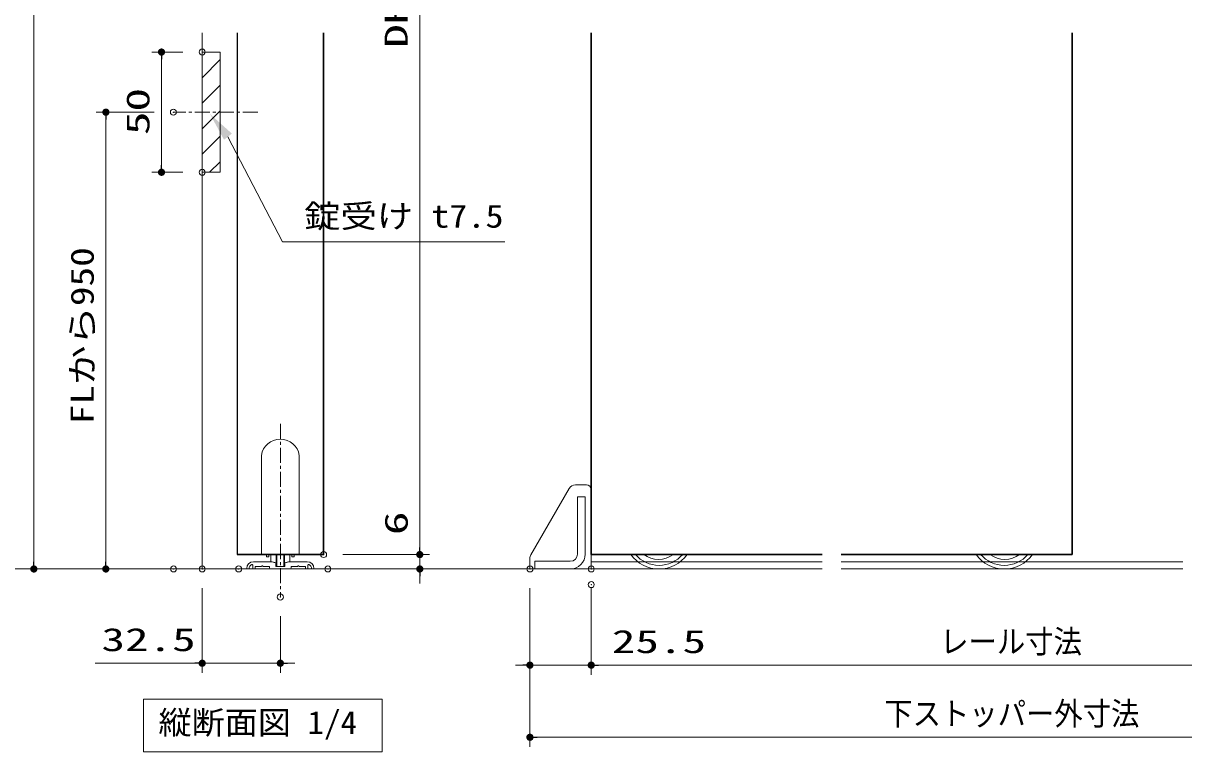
# Model space of a CAD drawing. Units: millimetres, scale not verified. Extents: x -1306 to 1306, y -607 to 607.
# Drawn here: x -872.1 to -389.4, y -90.6 to 212.4 of the extents above; entities that cross this region are included whole.
import ezdxf
from ezdxf.enums import TextEntityAlignment as Align

# ---------------------------------------------------------------- set-up
doc = ezdxf.new("R2010")
doc.units = ezdxf.units.MM
doc.header["$LTSCALE"] = 5
doc.header["$PDMODE"] = 32
doc.header["$PDSIZE"] = 2.5
doc.linetypes.add('USER3', pattern=[2, 1.25, -0.25, 0.25, -0.25])
for name, color, linetype, lineweight in [('0-1_線(黄)', 2, 'Continuous', 15), ('0-C_中心線', 3, 'USER3', 9), ('0-D_線(白)', 7, 'Continuous', 30), ('1-0_線(水)', 4, 'Continuous', 9), ('1-1_寸法線', 3, 'Continuous', 13), ('1-2_ハッチング', 6, 'Continuous', 9), ('1-3_引出線', 3, 'Continuous', 9), ('1-4_DEFPOINTS', 7, 'Continuous', 5), ('1-5_0', 3, 'Continuous', 25)]:
    doc.layers.add(name, color=color, linetype=linetype, lineweight=lineweight)
doc.styles.add('ＭＳ ゴシック', font='')
doc.styles.get('ＭＳ ゴシック').set_extended_font_data('MS Gothic')

# ---------------------------------------------------------------- blocks, each defined once
blk = doc.blocks.new('_DOT')
at = {"layer": '1-5_0'}
blk.add_line((-2.5, 0), (-5, 0), dxfattribs=at)
for points in [[(0, 0), (-2.5, 0), (-2.48, 0.313)], [(0, 0), (-2.48, -0.313), (-2.5, 0)], [(0, 0), (-2.48, 0.313), (-2.421, 0.622)], [(0, 0), (-2.421, -0.622), (-2.48, -0.313)], [(0, 0), (-2.421, 0.622), (-2.324, 0.92)], [(0, 0), (-2.324, -0.92), (-2.421, -0.622)], [(0, 0), (-2.324, 0.92), (-2.191, 1.204)], [(0, 0), (-2.191, -1.204), (-2.324, -0.92)], [(0, 0), (-2.191, 1.204), (-2.023, 1.469)], [(0, 0), (-2.023, -1.469), (-2.191, -1.204)], [(0, 0), (-2.023, 1.469), (-1.822, 1.711)], [(0, 0), (-1.822, -1.711), (-2.023, -1.469)], [(0, 0), (-1.822, 1.711), (-1.594, 1.926)], [(0, 0), (-1.594, -1.926), (-1.822, -1.711)], [(0, 0), (-1.594, 1.926), (-1.34, 2.111)], [(0, 0), (-1.34, -2.111), (-1.594, -1.926)], [(0, 0), (-1.34, 2.111), (-1.064, 2.262)], [(0, 0), (-1.064, -2.262), (-1.34, -2.111)], [(0, 0), (-1.064, 2.262), (-0.773, 2.378)], [(0, 0), (-0.773, -2.378), (-1.064, -2.262)], [(0, 0), (-0.773, 2.378), (-0.468, 2.456)], [(0, 0), (-0.468, -2.456), (-0.773, -2.378)], [(0, 0), (-0.468, 2.456), (-0.157, 2.495)], [(0, 0), (-0.157, -2.495), (-0.468, -2.456)], [(0, 0), (-0.157, 2.495), (0.157, 2.495)], [(0, 0), (0.157, -2.495), (-0.157, -2.495)], [(0, 0), (0.157, 2.495), (0.468, 2.456)], [(0, 0), (0.468, 2.456), (0.773, 2.378)], [(0, 0), (0.773, 2.378), (1.064, 2.262)], [(0, 0), (1.064, 2.262), (1.34, 2.111)], [(0, 0), (1.34, 2.111), (1.594, 1.926)], [(0, 0), (1.594, 1.926), (1.822, 1.711)], [(0, 0), (1.822, 1.711), (2.023, 1.469)], [(0, 0), (2.023, 1.469), (2.191, 1.204)], [(0, 0), (2.191, 1.204), (2.324, 0.92)], [(0, 0), (2.324, 0.92), (2.421, 0.622)], [(0, 0), (2.421, 0.622), (2.48, 0.313)], [(0, 0), (2.48, 0.313), (2.5, 0)], [(0, 0), (0.468, -2.456), (0.157, -2.495)], [(0, 0), (0.773, -2.378), (0.468, -2.456)], [(0, 0), (1.064, -2.262), (0.773, -2.378)], [(0, 0), (1.34, -2.111), (1.064, -2.262)], [(0, 0), (1.594, -1.926), (1.34, -2.111)], [(0, 0), (1.822, -1.711), (1.594, -1.926)], [(0, 0), (2.023, -1.469), (1.822, -1.711)], [(0, 0), (2.191, -1.204), (2.023, -1.469)], [(0, 0), (2.324, -0.92), (2.191, -1.204)], [(0, 0), (2.421, -0.622), (2.324, -0.92)], [(0, 0), (2.48, -0.313), (2.421, -0.622)], [(0, 0), (2.5, 0), (2.48, -0.313)]]:
    blk.add_solid(points, dxfattribs=at)

msp = doc.modelspace()

# ---------------------------------------------------------------- linework, layer by layer
at = {"layer": '0-1_線(黄)'}
for p, q in [((-797.677, 200.389), (-797.677, 150.389)), ((-1237.663, -14.611), (-539.884, -14.611)), ((-531.884, -14.611), (-389.884, -14.611))]:
    msp.add_line(p, q, dxfattribs=at)
msp.add_lwpolyline([(-797.677, 200.389), (-790.177, 200.389), (-790.177, 150.389), (-797.677, 150.389)], dxfattribs=at)
msp.add_lwpolyline([(-822.095, -68.811), (-722.759, -68.811), (-722.759, -90.646), (-822.095, -90.646)], close=True, dxfattribs=at)
at = {"layer": '0-C_中心線'}
for p, q in [((-774.538, 175.389), (-809.662, 175.389)), ((-765.177, 45.78), (-765.177, -26.275))]:
    msp.add_line(p, q, dxfattribs=at)
at = {"layer": '0-D_線(白)', "lineweight": 25}
msp.add_line((-783.177, 208.389), (-783.177, -8.611), dxfattribs=at)
at = {"layer": '0-D_線(白)'}
for p, q in [((-747.177, 208.389), (-747.177, -8.611)), ((-635.883, 208.389), (-635.883, -8.611)), ((-435.885, 208.389), (-435.885, -8.611)), ((-747.177, -8.611), (-783.177, -8.611)), ((-635.883, -8.611), (-539.884, -8.611)), ((-531.884, -8.611), (-435.885, -8.611))]:
    msp.add_line(p, q, dxfattribs=at)
at = {"layer": '1-0_線(水)'}
for p, q in [((-797.677, 208.389), (-797.677, -14.611)), ((-773.077, 32.65), (-773.077, -8.611)), ((-757.277, -8.611), (-757.277, 32.65)), ((-637.883, 20.389), (-642.446, 20.389)), ((-660.981, -8.715), (-645.044, 18.889)), ((-638.383, 15.389), (-638.383, -8.411)), ((-635.883, -14.611), (-635.883, 18.389)), ((-770.927, -9.611), (-770.927, -8.611)), ((-769.927, -9.611), (-770.927, -9.611)), ((-769.927, -8.611), (-769.927, -9.611)), ((-769.177, -11.508), (-769.177, -8.611)), ((-766.927, -13.311), (-766.927, -8.611)), ((-766.627, -13.611), (-766.627, -8.611)), ((-763.727, -13.611), (-763.727, -8.611)), ((-763.427, -13.311), (-763.427, -8.611)), ((-761.177, -11.508), (-761.177, -8.611)), ((-760.427, -9.611), (-760.427, -8.611)), ((-759.427, -9.611), (-760.427, -9.611)), ((-759.427, -8.611), (-759.427, -9.611)), ((-777.151, -12.811), (-776.877, -12.811)), ((-776.677, -13.011), (-776.677, -14.411)), ((-773.001, -13.553), (-772.818, -13.37)), ((-772.535, -13.37), (-772.353, -13.553)), ((-769.177, -11.508), (-766.927, -12.111)), ((-767.027, -13.411), (-767.027, -12.207)), ((-766.927, -13.311), (-766.627, -13.611)), ((-763.527, -13.611), (-766.827, -13.611)), ((-766.627, -13.611), (-763.727, -13.611)), ((-763.427, -13.311), (-763.727, -13.611)), ((-761.177, -11.508), (-763.427, -12.111)), ((-763.327, -12.207), (-763.327, -13.411)), ((-758.001, -13.553), (-757.818, -13.37)), ((-757.535, -13.37), (-757.353, -13.553)), ((-753.677, -14.411), (-753.677, -13.011)), ((-753.477, -12.811), (-753.202, -12.811)), ((-661.383, -14.611), (-661.383, -10.215)), ((-659.383, -11.411), (-659.383, -14.611)), ((-644.583, -11.411), (-659.383, -11.411)), ((-635.883, -11.611), (-539.884, -11.611)), ((-531.884, -11.611), (-389.884, -11.611)), ((-778.977, -14.611), (-778.377, -14.611)), ((-776.477, -14.611), (-775.877, -14.611)), ((-769.177, -14.611), (-761.177, -14.611)), ((-758.877, -14.611), (-708.771, -14.611)), ((-754.477, -14.611), (-753.877, -14.611)), ((-751.977, -14.611), (-751.377, -14.611)), ((-661.383, -14.611), (-635.883, -14.611)), ((-644.583, -14.611), (-659.383, -14.611))]:
    msp.add_line(p, q, dxfattribs=at)
for points in [[(-638.383, 15.389), (-641.583, 15.389), (-641.583, -8.411)], [(-767.175, -12.014), (-768.677, -11.611), (-776.377, -11.611)], [(-775.677, -14.411), (-775.677, -13.611), (-773.142, -13.611)], [(-772.211, -13.611), (-769.677, -13.611), (-769.677, -14.111)], [(-753.977, -11.611), (-761.677, -11.611), (-763.179, -12.014)], [(-760.677, -14.111), (-760.677, -13.611), (-758.142, -13.611)], [(-757.211, -13.611), (-754.677, -13.611), (-754.677, -14.411)]]:
    msp.add_lwpolyline(points, dxfattribs=at)
for centre, radius, start, end in [((-765.177, 31.389), 8, 9.06872, 170.93128), ((-642.446, 17.389), 3, 90, 150), ((-637.883, 18.389), 2, 0, 90), ((-658.383, -10.215), 3, 150, 180), ((-644.583, -8.411), 3, 270, 0), ((-644.583, -8.411), 6.2, 270, 0), ((-607.683, -0.111), 14.5, 215.8883, 270), ((-607.683, -0.111), 13, 220.83222, 319.16778), ((-607.883, -0.111), 10.5, 234.04943, 305.95057), ((-607.683, -0.111), 14.5, 270, 324.1117), ((-464.085, -0.111), 14.5, 215.8883, 270), ((-464.085, -0.111), 13, 220.83222, 319.16778), ((-463.885, -0.111), 10.5, 234.04943, 305.95057), ((-464.085, -0.111), 14.5, 270, 324.1117), ((-776.377, -14.411), 2.8, 90, 180), ((-778.977, -14.411), 0.2, 180, 270), ((-778.377, -14.411), 0.2, 270, 0), ((-776.377, -14.411), 1.8, 118.95502, 180), ((-777.151, -13.011), 0.2, 90, 118.95502), ((-776.877, -13.011), 0.2, 0, 90), ((-776.477, -14.411), 0.2, 180, 270), ((-775.877, -14.411), 0.2, 270, 0), ((-773.142, -13.411), 0.2, 270, 315), ((-772.677, -13.511), 0.2, 45, 135), ((-772.211, -13.411), 0.2, 225, 270), ((-769.177, -14.111), 0.5, 180, 270), ((-767.227, -12.207), 0.2, 0, 75.00001), ((-766.827, -13.411), 0.2, 180, 270), ((-763.527, -13.411), 0.2, 270, 0), ((-763.127, -12.207), 0.2, 104.99999, 180), ((-761.177, -14.111), 0.5, 270, 0), ((-758.142, -13.411), 0.2, 270, 315), ((-757.677, -13.511), 0.2, 45, 135), ((-757.211, -13.411), 0.2, 225, 270), ((-754.477, -14.411), 0.2, 180, 270), ((-753.977, -14.411), 2.8, 0, 90), ((-753.877, -14.411), 0.2, 270, 0), ((-753.477, -13.011), 0.2, 90, 180), ((-753.202, -13.011), 0.2, 61.04498, 90), ((-753.977, -14.411), 1.8, 0, 61.04498), ((-751.977, -14.411), 0.2, 180, 270), ((-751.377, -14.411), 0.2, 270, 0)]:
    msp.add_arc(centre, radius, start, end, dxfattribs=at)
at = {"layer": '1-1_寸法線'}
for p, q in [((-707.177, 430.389), (-707.177, -5.611)), ((-867.677, 355.889), (-867.677, -11.611)), ((-805.677, 200.389), (-818.589, 200.389)), ((-814.589, 197.389), (-814.589, 153.389)), ((-817.662, 175.389), (-841.737, 175.389)), ((-837.737, 172.389), (-837.737, -11.611)), ((-805.677, 150.389), (-818.589, 150.389)), ((-707.177, -5.611), (-707.177, 11.579)), ((-739.177, -8.611), (-703.177, -8.611)), ((-739.177, -8.611), (-703.177, -8.611)), ((-707.177, -14.611), (-707.177, -8.611)), ((-817.608, -14.611), (-871.677, -14.611)), ((-790.48, -14.611), (-841.737, -14.611)), ((-737.418, -14.611), (-703.177, -14.611)), ((-707.177, -17.611), (-707.177, -20.611)), ((-797.677, -22.611), (-797.677, -57.811)), ((-661.383, -22.611), (-661.383, -58.611)), ((-661.383, -22.611), (-661.383, -88.611)), ((-635.883, -22.611), (-635.883, -58.611)), ((-635.883, -29.111), (-635.883, -58.611)), ((-765.177, -34.275), (-765.177, -57.811)), ((-800.677, -53.811), (-842.153, -53.811)), ((-765.177, -53.811), (-797.677, -53.811)), ((-762.177, -53.811), (-759.177, -53.811)), ((-664.383, -54.611), (-667.383, -54.611)), ((-661.383, -54.611), (-635.883, -54.611)), ((-632.883, -54.611), (-289.572, -54.611)), ((-632.883, -54.611), (-591.407, -54.611)), ((-264.072, -84.611), (-658.383, -84.611))]:
    msp.add_line(p, q, dxfattribs=at)
at = {"layer": '1-2_ハッチング'}
for p, q in [((-797.677, 200.333), (-797.621, 200.389)), ((-797.677, 189.727), (-790.177, 197.227)), ((-797.677, 179.12), (-790.177, 186.62)), ((-797.677, 168.513), (-790.177, 176.013)), ((-797.677, 157.907), (-790.177, 165.407)), ((-794.588, 150.389), (-790.177, 154.8))]:
    msp.add_line(p, q, dxfattribs=at)
at = {"layer": '1-3_引出線'}
msp.add_lwpolyline([(-671.753, 121.425), (-764.331, 121.425), (-786.96, 165.194)], dxfattribs=at)
msp.add_solid([(-794.405, 174.605), (-785.326, 166.487), (-788.594, 163.901)], dxfattribs=at)
at = {"layer": '1-4_DEFPOINTS'}
for p in [(-797.677, 200.389), (-809.662, 175.389), (-814.589, 150.389), (-797.677, 150.389), (-747.177, -8.611), (-707.177, -8.611), (-867.677, -14.611), (-837.737, -14.611), (-809.608, -14.611), (-797.677, -14.611), (-782.48, -14.611), (-745.418, -14.611), (-707.177, -14.611), (-661.383, -14.611), (-635.883, -14.611), (-635.883, -21.111), (-765.177, -26.275), (-765.177, -53.811), (-635.883, -54.611), (-661.383, -84.611)]:
    msp.add_point(p, dxfattribs=at)

# ---------------------------------------------------------------- block references
at = {"layer": '1-1_寸法線', "xscale": 0.6, "yscale": 0.6}
for p, rotation in [((-814.589, 200.389), 90), ((-837.737, 175.389), 90), ((-814.589, 150.389), 270), ((-707.177, -8.611), 270), ((-707.177, -8.611), 270), ((-867.677, -14.611), 270), ((-837.737, -14.611), 270), ((-707.177, -14.611), 90), ((-765.177, -53.811), 180), ((-635.883, -54.611), 180), ((-635.883, -54.611), 180), ((-661.383, -84.611), 180)]:
    msp.add_blockref('_DOT', p, dxfattribs=dict(at, rotation=rotation))
for p in [(-797.677, -53.811), (-661.383, -54.611)]:
    msp.add_blockref('_DOT', p, dxfattribs=at)

# ---------------------------------------------------------------- texts
at = {"layer": '0-1_線(黄)', "style": 'ＭＳ ゴシック', "width": 1.05}
msp.add_text('縦断面図 1/4', height=9.621, dxfattribs=at).set_placement((-815.876, -86.189), align=Align.BOTTOM_LEFT)
at = {"layer": '1-1_寸法線', "style": 'ＭＳ ゴシック'}
for s, height, width, p in [('DH', 9.604, 1.5, (-709.326, 202.151)), ('50', 9.604, 1.5, (-816.739, 165.865)), ('FLから950', 9.621, 1.25, (-839.886, 45.532)), ('6', 9.604, 1.5, (-709.326, -0.516))]:
    msp.add_text(s, height=height, rotation=90, dxfattribs=dict(at, width=width)).set_placement(p, align=Align.BOTTOM_LEFT)
for s, width, p in [('レール寸法', 0.9, (-490.751, -52.462)), ('32.5', 1.5, (-839.582, -51.662)), ('25.5', 1.5, (-627.312, -52.462)), ('下ストッパー外寸法', 0.9, (-514.001, -82.462))]:
    msp.add_text(s, height=9.604, dxfattribs=dict(at, width=width)).set_placement(p, align=Align.BOTTOM_LEFT)
at = {"layer": '1-3_引出線', "style": 'ＭＳ ゴシック', "width": 1.15}
msp.add_text('錠受け t7.5', height=9.621, dxfattribs=at).set_placement((-755.245, 124.459), align=Align.BOTTOM_LEFT)

doc.saveas('drawing.dxf')
